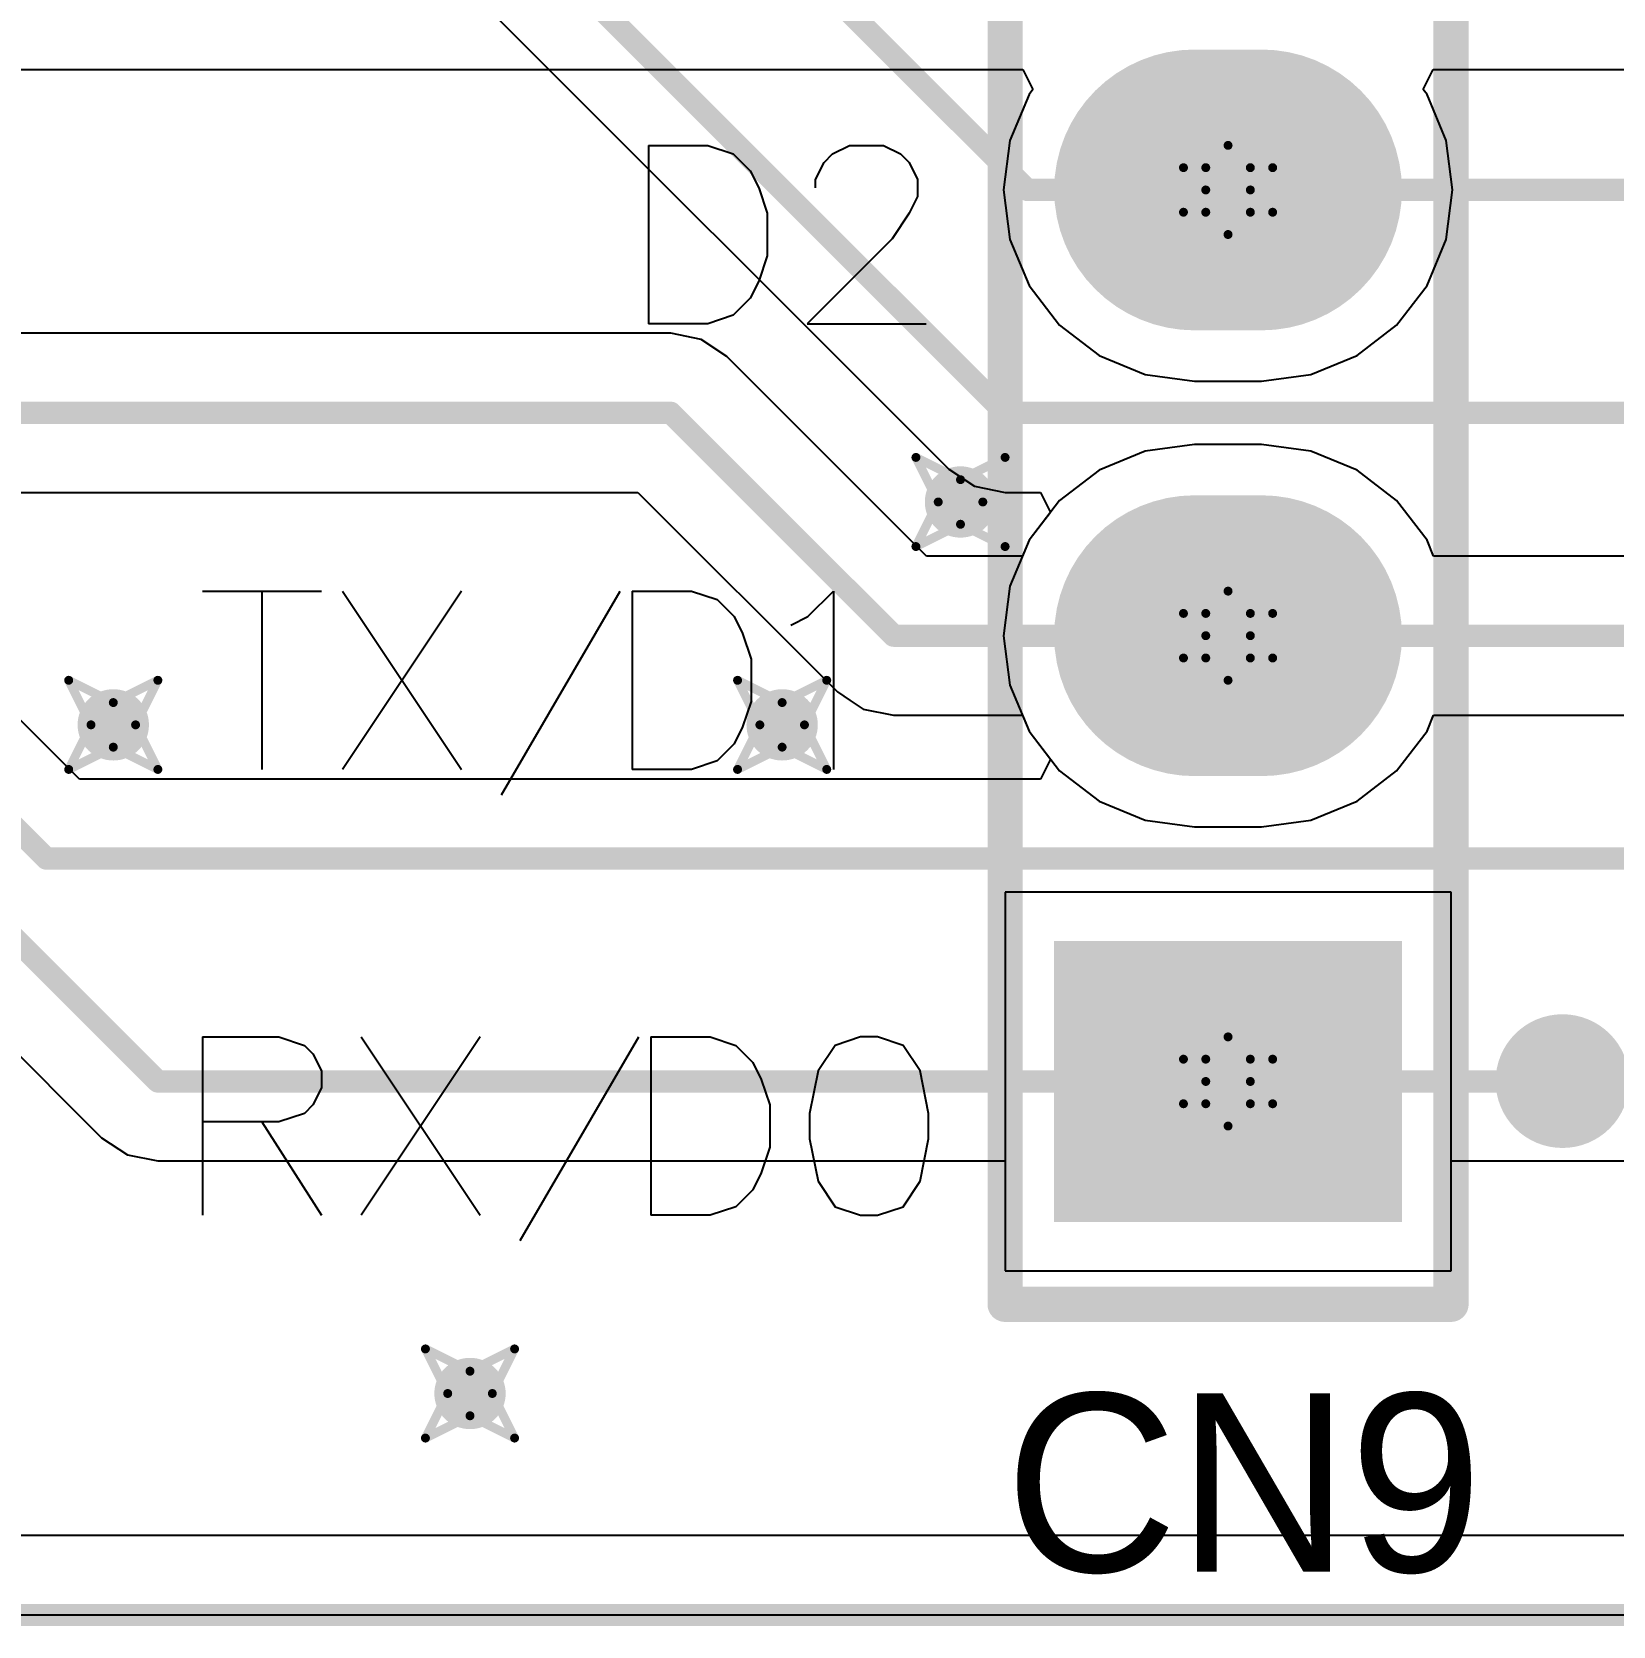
# Model space of a CAD drawing. Header units: millimetres. Extents: x 2.26 to 6.57, y 1.2 to 4.64.
# Drawn here: x 4.54 to 4.8946, y 1.281 to 1.6386 of the extents above; entities that cross this region are included whole.
import ezdxf

# ---------------------------------------------------------------- set-up
doc = ezdxf.new("R2010")
doc.units = ezdxf.units.MM
doc.header["$MEASUREMENT"] = 0
for name, color, linetype in [('BottomLayer', 5, 'Continuous'), ('BottomSolder', 6, 'Continuous'), ('DrillDrawing', 1, 'Continuous'), ('KeepOutLayer', 6, 'Continuous'), ('Mechanical1', 6, 'Continuous'), ('MultiLayer', 9, 'Continuous'), ('PadHoleLayer', 156, 'Continuous'), ('TopLayer', 1, 'Continuous'), ('TopOverlay', 2, 'Continuous'), ('TopSolder', 216, 'Continuous'), ('ViaHoleLayer', 16, 'Continuous')]:
    doc.layers.add(name, color=color, linetype=linetype)

# ---------------------------------------------------------------- blocks, each defined once
blk = doc.blocks.new('1_8P_FEMALE_58')
at = {"layer": 'BottomLayer', "const_width": 0.055}
for points in [[(0.1, 0.0075), (0.1, -0.0075)], [(0.2, 0.0075), (0.2, -0.0075)]]:
    blk.add_lwpolyline(points, dxfattribs=at)
at = {"layer": 'BottomLayer', "const_width": 0.0275}
for points in [[(0.08625, 0.0075, 1), (0.11375, 0.0075, 1)], [(0.18625, 0.0075, 1), (0.21375, 0.0075, 1)], [(0.08625, -0.0075, 1), (0.11375, -0.0075, 1)], [(0.18625, -0.0075, 1), (0.21375, -0.0075, 1)]]:
    blk.add_lwpolyline(points, format="xyb", close=True, dxfattribs=at)
at = {"layer": 'BottomLayer'}
blk.add_solid([(-0.0275, -0.035), (0.0275, -0.035), (-0.0275, 0.035), (0.0275, 0.035)], dxfattribs=at)
at = {"layer": 'BottomSolder', "const_width": 0.063}
for points in [[(0.1, 0.0075), (0.1, -0.0075)], [(0.2, 0.0075), (0.2, -0.0075)]]:
    blk.add_lwpolyline(points, dxfattribs=at)
at = {"layer": 'BottomSolder', "const_width": 0.0315}
for points in [[(0.08425, 0.0075, 1), (0.11575, 0.0075, 1)], [(0.18425, 0.0075, 1), (0.21575, 0.0075, 1)], [(0.08425, -0.0075, 1), (0.11575, -0.0075, 1)], [(0.18425, -0.0075, 1), (0.21575, -0.0075, 1)]]:
    blk.add_lwpolyline(points, format="xyb", close=True, dxfattribs=at)
at = {"layer": 'BottomSolder'}
blk.add_solid([(-0.0315, -0.039), (0.0315, -0.039), (-0.0315, 0.039), (0.0315, 0.039)], dxfattribs=at)
at = {"layer": 'MultiLayer', "const_width": 0.055}
for points in [[(0.1, 0.0075), (0.1, -0.0075)], [(0.2, 0.0075), (0.2, -0.0075)]]:
    blk.add_lwpolyline(points, dxfattribs=at)
at = {"layer": 'MultiLayer', "const_width": 0.0275}
for points in [[(0.08625, 0.0075, 1), (0.11375, 0.0075, 1)], [(0.18625, 0.0075, 1), (0.21375, 0.0075, 1)], [(0.08625, -0.0075, 1), (0.11375, -0.0075, 1)], [(0.18625, -0.0075, 1), (0.21375, -0.0075, 1)]]:
    blk.add_lwpolyline(points, format="xyb", close=True, dxfattribs=at)
at = {"layer": 'MultiLayer'}
blk.add_solid([(-0.0275, -0.035), (0.0275, -0.035), (-0.0275, 0.035), (0.0275, 0.035)], dxfattribs=at)
at = {"layer": 'PadHoleLayer', "const_width": 0.02}
for points in [[(-0.01, 0, 1), (0.01, 0, 1)], [(0.09, 0, 1), (0.11, 0, 1)], [(0.19, 0, 1), (0.21, 0, 1)]]:
    blk.add_lwpolyline(points, format="xyb", close=True, dxfattribs=at)
at = {"layer": 'TopLayer', "const_width": 0.055}
for points in [[(0.1, 0.0075), (0.1, -0.0075)], [(0.2, 0.0075), (0.2, -0.0075)]]:
    blk.add_lwpolyline(points, dxfattribs=at)
at = {"layer": 'TopLayer', "const_width": 0.0275}
for points in [[(0.08625, 0.0075, 1), (0.11375, 0.0075, 1)], [(0.18625, 0.0075, 1), (0.21375, 0.0075, 1)], [(0.08625, -0.0075, 1), (0.11375, -0.0075, 1)], [(0.18625, -0.0075, 1), (0.21375, -0.0075, 1)]]:
    blk.add_lwpolyline(points, format="xyb", close=True, dxfattribs=at)
at = {"layer": 'TopLayer'}
blk.add_solid([(-0.0275, -0.035), (0.0275, -0.035), (-0.0275, 0.035), (0.0275, 0.035)], dxfattribs=at)
at = {"layer": 'TopOverlay', "const_width": 0.00787}
for points in [[(-0.05, 0.05), (-0.05, -0.05)], [(-0.05, 0.05), (0.75, 0.05)], [(-0.05, -0.05), (0.75, -0.05)]]:
    blk.add_lwpolyline(points, dxfattribs=at)
at = {"layer": 'TopOverlay'}
for points, const_width in [([(-0.05197, 0.05, 1), (-0.04803, 0.05, 1)], 0.00394), ([(-0.05197, 0.05, 1), (-0.04803, 0.05, 1)], 0.00394), ([(-0.05197, -0.05, 1), (-0.04803, -0.05, 1)], 0.00394), ([(-0.05197, -0.05, 1), (-0.04803, -0.05, 1)], 0.00394), ([(0.00758, -0.075, 1), (-0.00742, -0.075, 1)], 0.015), ([(-0.01117, -0.075, 1), (-0.00367, -0.075, 1)], 0.0075), ([(0.00383, -0.075, 1), (0.01133, -0.075, 1)], 0.0075)]:
    blk.add_lwpolyline(points, format="xyb", close=True, dxfattribs=dict(at, const_width=const_width))
at = {"layer": 'TopSolder', "const_width": 0.063}
for points in [[(0.1, 0.0075), (0.1, -0.0075)], [(0.2, 0.0075), (0.2, -0.0075)]]:
    blk.add_lwpolyline(points, dxfattribs=at)
at = {"layer": 'TopSolder', "const_width": 0.0315}
for points in [[(0.08425, 0.0075, 1), (0.11575, 0.0075, 1)], [(0.18425, 0.0075, 1), (0.21575, 0.0075, 1)], [(0.08425, -0.0075, 1), (0.11575, -0.0075, 1)], [(0.18425, -0.0075, 1), (0.21575, -0.0075, 1)]]:
    blk.add_lwpolyline(points, format="xyb", close=True, dxfattribs=at)
at = {"layer": 'TopSolder'}
blk.add_solid([(-0.0315, -0.039), (0.0315, -0.039), (-0.0315, 0.039), (0.0315, 0.039)], dxfattribs=at)

msp = doc.modelspace()

# ---------------------------------------------------------------- linework, layer by layer
at = {"layer": 'BottomLayer'}
for p, q in [((4.63565, 1.65053), (4.74565, 1.54053)), ((4.55066, 1.47099), (4.44611, 1.57554)), ((4.40065, 1.54553), (4.55565, 1.39053)), ((4.74565, 1.54053), (4.75144, 1.53666)), ((4.75144, 1.53666), (4.75827, 1.53531)), ((4.75827, 1.53531), (4.75827, 1.53531)), ((4.75827, 1.53531), (4.76622, 1.53531)), ((4.76622, 1.53531), (4.76843, 1.53082)), ((4.76843, 1.53082), (4.76364, 1.52458)), ((4.76364, 1.52458), (4.75936, 1.51424)), ((4.75936, 1.51424), (4.7579, 1.50315)), ((4.7579, 1.50315), (4.75936, 1.49205)), ((4.75936, 1.49205), (4.76364, 1.48172)), ((4.76364, 1.48172), (4.76843, 1.47548)), ((4.76843, 1.47548), (4.76622, 1.47099)), ((4.76622, 1.47099), (4.55066, 1.47099)), ((4.55565, 1.39053), (4.56144, 1.38667)), ((4.56144, 1.38667), (4.56827, 1.38531)), ((4.56827, 1.38531), (4.75827, 1.38531)), ((4.75827, 1.38531), (4.75827, 1.36065)), ((4.85827, 1.36065), (4.85827, 1.38531)), ((4.85827, 1.38531), (4.96216, 1.38531)), ((4.75827, 1.36065), (4.85827, 1.36065)), ((5.15748, 1.30131), (4.38976, 1.30131))]:
    msp.add_line(p, q, dxfattribs=at)
at = {"layer": 'BottomLayer', "const_width": 0.005}
for points in [[(4.66327, 1.70315), (4.76327, 1.60315)], [(4.64827, 1.66315), (4.75827, 1.55315)], [(4.76327, 1.60315), (4.80827, 1.60315)], [(4.80827, 1.60315), (5.00827, 1.60315)], [(4.42827, 1.56815), (4.54327, 1.45315)], [(4.41327, 1.55815), (4.56827, 1.40315)], [(4.75827, 1.55315), (5.09827, 1.55315)], [(4.54327, 1.45315), (5.09827, 1.45315)], [(4.56827, 1.40315), (4.80827, 1.40315)], [(4.80827, 1.40315), (5.00827, 1.40315)]]:
    msp.add_lwpolyline(points, dxfattribs=at)
at = {"layer": 'BottomLayer'}
for points, const_width in [([(4.76202, 1.60315, 1), (4.76452, 1.60315, 1)], 0.0025), ([(4.76202, 1.60315, 1), (4.76452, 1.60315, 1)], 0.0025), ([(4.80702, 1.60315, 1), (4.80952, 1.60315, 1)], 0.0025), ([(4.80702, 1.60315, 1), (4.80952, 1.60315, 1)], 0.0025), ([(4.75702, 1.55315, 1), (4.75952, 1.55315, 1)], 0.0025), ([(4.75702, 1.55315, 1), (4.75952, 1.55315, 1)], 0.0025), ([(4.74427, 1.53315, 1), (4.75227, 1.53315, 1)], 0.008), ([(4.55427, 1.48315, 1), (4.56227, 1.48315, 1)], 0.008), ([(4.70427, 1.48315, 1), (4.71227, 1.48315, 1)], 0.008), ([(4.54202, 1.45315, 1), (4.54452, 1.45315, 1)], 0.0025), ([(4.54202, 1.45315, 1), (4.54452, 1.45315, 1)], 0.0025), ([(4.56702, 1.40315, 1), (4.56952, 1.40315, 1)], 0.0025), ([(4.56702, 1.40315, 1), (4.56952, 1.40315, 1)], 0.0025), ([(4.80702, 1.40315, 1), (4.80952, 1.40315, 1)], 0.0025), ([(4.80702, 1.40315, 1), (4.80952, 1.40315, 1)], 0.0025), ([(4.63427, 1.33315, 1), (4.64227, 1.33315, 1)], 0.008)]:
    msp.add_lwpolyline(points, format="xyb", close=True, dxfattribs=dict(at, const_width=const_width))
at = {"layer": 'DrillDrawing', "const_width": 0.002}
for points in [[(4.80327, 1.60815), (4.80827, 1.61315)], [(4.80827, 1.61315), (4.81327, 1.60815)], [(4.79827, 1.60815), (4.80327, 1.60315)], [(4.79827, 1.60815), (4.80327, 1.60815)], [(4.81327, 1.60815), (4.81827, 1.60815)], [(4.81327, 1.60315), (4.81827, 1.60815)], [(4.79827, 1.59815), (4.80327, 1.60315)], [(4.81327, 1.60315), (4.81827, 1.59815)], [(4.79827, 1.59815), (4.80327, 1.59815)], [(4.80327, 1.59815), (4.80827, 1.59315)], [(4.80827, 1.59315), (4.81327, 1.59815)], [(4.81327, 1.59815), (4.81827, 1.59815)], [(4.73827, 1.54315), (4.74827, 1.53815)], [(4.73827, 1.54315), (4.74327, 1.53315)], [(4.74827, 1.53815), (4.75827, 1.54315)], [(4.75327, 1.53315), (4.75827, 1.54315)], [(4.73827, 1.52315), (4.74327, 1.53315)], [(4.75327, 1.53315), (4.75827, 1.52315)], [(4.73827, 1.52315), (4.74827, 1.52815)], [(4.74827, 1.52815), (4.75827, 1.52315)], [(4.80327, 1.50815), (4.80827, 1.51315)], [(4.80827, 1.51315), (4.81327, 1.50815)], [(4.79827, 1.50815), (4.80327, 1.50315)], [(4.79827, 1.50815), (4.80327, 1.50815)], [(4.81327, 1.50815), (4.81827, 1.50815)], [(4.81327, 1.50315), (4.81827, 1.50815)], [(4.79827, 1.49815), (4.80327, 1.50315)], [(4.81327, 1.50315), (4.81827, 1.49815)], [(4.79827, 1.49815), (4.80327, 1.49815)], [(4.80327, 1.49815), (4.80827, 1.49315)], [(4.80827, 1.49315), (4.81327, 1.49815)], [(4.81327, 1.49815), (4.81827, 1.49815)], [(4.54827, 1.49315), (4.55827, 1.48815)], [(4.54827, 1.49315), (4.55327, 1.48315)], [(4.55827, 1.48815), (4.56827, 1.49315)], [(4.56327, 1.48315), (4.56827, 1.49315)], [(4.69827, 1.49315), (4.70827, 1.48815)], [(4.69827, 1.49315), (4.70327, 1.48315)], [(4.70827, 1.48815), (4.71827, 1.49315)], [(4.71327, 1.48315), (4.71827, 1.49315)], [(4.54827, 1.47315), (4.55327, 1.48315)], [(4.56327, 1.48315), (4.56827, 1.47315)], [(4.69827, 1.47315), (4.70327, 1.48315)], [(4.71327, 1.48315), (4.71827, 1.47315)], [(4.54827, 1.47315), (4.55827, 1.47815)], [(4.55827, 1.47815), (4.56827, 1.47315)], [(4.69827, 1.47315), (4.70827, 1.47815)], [(4.70827, 1.47815), (4.71827, 1.47315)], [(4.80327, 1.40815), (4.80827, 1.41315)], [(4.80827, 1.41315), (4.81327, 1.40815)], [(4.79827, 1.40815), (4.80327, 1.40315)], [(4.79827, 1.40815), (4.80327, 1.40815)], [(4.81327, 1.40815), (4.81827, 1.40815)], [(4.81327, 1.40315), (4.81827, 1.40815)], [(4.79827, 1.39815), (4.80327, 1.40315)], [(4.81327, 1.40315), (4.81827, 1.39815)], [(4.79827, 1.39815), (4.80327, 1.39815)], [(4.80327, 1.39815), (4.80827, 1.39315)], [(4.80827, 1.39315), (4.81327, 1.39815)], [(4.81327, 1.39815), (4.81827, 1.39815)], [(4.62827, 1.34315), (4.63827, 1.33815)], [(4.62827, 1.34315), (4.63327, 1.33315)], [(4.63827, 1.33815), (4.64827, 1.34315)], [(4.64327, 1.33315), (4.64827, 1.34315)], [(4.62827, 1.32315), (4.63327, 1.33315)], [(4.64327, 1.33315), (4.64827, 1.32315)], [(4.62827, 1.32315), (4.63827, 1.32815)], [(4.63827, 1.32815), (4.64827, 1.32315)]]:
    msp.add_lwpolyline(points, dxfattribs=at)
at = {"layer": 'DrillDrawing', "const_width": 0.001}
for points in [[(4.80777, 1.61315, 1), (4.80877, 1.61315, 1)], [(4.80777, 1.61315, 1), (4.80877, 1.61315, 1)], [(4.79777, 1.60815, 1), (4.79877, 1.60815, 1)], [(4.79777, 1.60815, 1), (4.79877, 1.60815, 1)], [(4.80277, 1.60815, 1), (4.80377, 1.60815, 1)], [(4.80277, 1.60815, 1), (4.80377, 1.60815, 1)], [(4.81277, 1.60815, 1), (4.81377, 1.60815, 1)], [(4.81277, 1.60815, 1), (4.81377, 1.60815, 1)], [(4.81777, 1.60815, 1), (4.81877, 1.60815, 1)], [(4.81777, 1.60815, 1), (4.81877, 1.60815, 1)], [(4.80277, 1.60315, 1), (4.80377, 1.60315, 1)], [(4.80277, 1.60315, 1), (4.80377, 1.60315, 1)], [(4.81277, 1.60315, 1), (4.81377, 1.60315, 1)], [(4.81277, 1.60315, 1), (4.81377, 1.60315, 1)], [(4.79777, 1.59815, 1), (4.79877, 1.59815, 1)], [(4.79777, 1.59815, 1), (4.79877, 1.59815, 1)], [(4.80277, 1.59815, 1), (4.80377, 1.59815, 1)], [(4.80277, 1.59815, 1), (4.80377, 1.59815, 1)], [(4.81277, 1.59815, 1), (4.81377, 1.59815, 1)], [(4.81277, 1.59815, 1), (4.81377, 1.59815, 1)], [(4.81777, 1.59815, 1), (4.81877, 1.59815, 1)], [(4.81777, 1.59815, 1), (4.81877, 1.59815, 1)], [(4.80777, 1.59315, 1), (4.80877, 1.59315, 1)], [(4.80777, 1.59315, 1), (4.80877, 1.59315, 1)], [(4.73777, 1.54315, 1), (4.73877, 1.54315, 1)], [(4.73777, 1.54315, 1), (4.73877, 1.54315, 1)], [(4.75777, 1.54315, 1), (4.75877, 1.54315, 1)], [(4.75777, 1.54315, 1), (4.75877, 1.54315, 1)], [(4.74777, 1.53815, 1), (4.74877, 1.53815, 1)], [(4.74777, 1.53815, 1), (4.74877, 1.53815, 1)], [(4.74277, 1.53315, 1), (4.74377, 1.53315, 1)], [(4.74277, 1.53315, 1), (4.74377, 1.53315, 1)], [(4.75277, 1.53315, 1), (4.75377, 1.53315, 1)], [(4.75277, 1.53315, 1), (4.75377, 1.53315, 1)], [(4.74777, 1.52815, 1), (4.74877, 1.52815, 1)], [(4.74777, 1.52815, 1), (4.74877, 1.52815, 1)], [(4.73777, 1.52315, 1), (4.73877, 1.52315, 1)], [(4.73777, 1.52315, 1), (4.73877, 1.52315, 1)], [(4.75777, 1.52315, 1), (4.75877, 1.52315, 1)], [(4.75777, 1.52315, 1), (4.75877, 1.52315, 1)], [(4.80777, 1.51315, 1), (4.80877, 1.51315, 1)], [(4.80777, 1.51315, 1), (4.80877, 1.51315, 1)], [(4.79777, 1.50815, 1), (4.79877, 1.50815, 1)], [(4.79777, 1.50815, 1), (4.79877, 1.50815, 1)], [(4.80277, 1.50815, 1), (4.80377, 1.50815, 1)], [(4.80277, 1.50815, 1), (4.80377, 1.50815, 1)], [(4.81277, 1.50815, 1), (4.81377, 1.50815, 1)], [(4.81277, 1.50815, 1), (4.81377, 1.50815, 1)], [(4.81777, 1.50815, 1), (4.81877, 1.50815, 1)], [(4.81777, 1.50815, 1), (4.81877, 1.50815, 1)], [(4.80277, 1.50315, 1), (4.80377, 1.50315, 1)], [(4.80277, 1.50315, 1), (4.80377, 1.50315, 1)], [(4.81277, 1.50315, 1), (4.81377, 1.50315, 1)], [(4.81277, 1.50315, 1), (4.81377, 1.50315, 1)], [(4.79777, 1.49815, 1), (4.79877, 1.49815, 1)], [(4.79777, 1.49815, 1), (4.79877, 1.49815, 1)], [(4.80277, 1.49815, 1), (4.80377, 1.49815, 1)], [(4.80277, 1.49815, 1), (4.80377, 1.49815, 1)], [(4.81277, 1.49815, 1), (4.81377, 1.49815, 1)], [(4.81277, 1.49815, 1), (4.81377, 1.49815, 1)], [(4.81777, 1.49815, 1), (4.81877, 1.49815, 1)], [(4.81777, 1.49815, 1), (4.81877, 1.49815, 1)], [(4.54777, 1.49315, 1), (4.54877, 1.49315, 1)], [(4.54777, 1.49315, 1), (4.54877, 1.49315, 1)], [(4.56777, 1.49315, 1), (4.56877, 1.49315, 1)], [(4.56777, 1.49315, 1), (4.56877, 1.49315, 1)], [(4.69777, 1.49315, 1), (4.69877, 1.49315, 1)], [(4.69777, 1.49315, 1), (4.69877, 1.49315, 1)], [(4.71777, 1.49315, 1), (4.71877, 1.49315, 1)], [(4.71777, 1.49315, 1), (4.71877, 1.49315, 1)], [(4.80777, 1.49315, 1), (4.80877, 1.49315, 1)], [(4.80777, 1.49315, 1), (4.80877, 1.49315, 1)], [(4.55777, 1.48815, 1), (4.55877, 1.48815, 1)], [(4.55777, 1.48815, 1), (4.55877, 1.48815, 1)], [(4.70777, 1.48815, 1), (4.70877, 1.48815, 1)], [(4.70777, 1.48815, 1), (4.70877, 1.48815, 1)], [(4.55277, 1.48315, 1), (4.55377, 1.48315, 1)], [(4.55277, 1.48315, 1), (4.55377, 1.48315, 1)], [(4.56277, 1.48315, 1), (4.56377, 1.48315, 1)], [(4.56277, 1.48315, 1), (4.56377, 1.48315, 1)], [(4.70277, 1.48315, 1), (4.70377, 1.48315, 1)], [(4.70277, 1.48315, 1), (4.70377, 1.48315, 1)], [(4.71277, 1.48315, 1), (4.71377, 1.48315, 1)], [(4.71277, 1.48315, 1), (4.71377, 1.48315, 1)], [(4.55777, 1.47815, 1), (4.55877, 1.47815, 1)], [(4.55777, 1.47815, 1), (4.55877, 1.47815, 1)], [(4.70777, 1.47815, 1), (4.70877, 1.47815, 1)], [(4.70777, 1.47815, 1), (4.70877, 1.47815, 1)], [(4.54777, 1.47315, 1), (4.54877, 1.47315, 1)], [(4.54777, 1.47315, 1), (4.54877, 1.47315, 1)], [(4.56777, 1.47315, 1), (4.56877, 1.47315, 1)], [(4.56777, 1.47315, 1), (4.56877, 1.47315, 1)], [(4.69777, 1.47315, 1), (4.69877, 1.47315, 1)], [(4.69777, 1.47315, 1), (4.69877, 1.47315, 1)], [(4.71777, 1.47315, 1), (4.71877, 1.47315, 1)], [(4.71777, 1.47315, 1), (4.71877, 1.47315, 1)], [(4.80777, 1.41315, 1), (4.80877, 1.41315, 1)], [(4.80777, 1.41315, 1), (4.80877, 1.41315, 1)], [(4.79777, 1.40815, 1), (4.79877, 1.40815, 1)], [(4.79777, 1.40815, 1), (4.79877, 1.40815, 1)], [(4.80277, 1.40815, 1), (4.80377, 1.40815, 1)], [(4.80277, 1.40815, 1), (4.80377, 1.40815, 1)], [(4.81277, 1.40815, 1), (4.81377, 1.40815, 1)], [(4.81277, 1.40815, 1), (4.81377, 1.40815, 1)], [(4.81777, 1.40815, 1), (4.81877, 1.40815, 1)], [(4.81777, 1.40815, 1), (4.81877, 1.40815, 1)], [(4.80277, 1.40315, 1), (4.80377, 1.40315, 1)], [(4.80277, 1.40315, 1), (4.80377, 1.40315, 1)], [(4.81277, 1.40315, 1), (4.81377, 1.40315, 1)], [(4.81277, 1.40315, 1), (4.81377, 1.40315, 1)], [(4.79777, 1.39815, 1), (4.79877, 1.39815, 1)], [(4.79777, 1.39815, 1), (4.79877, 1.39815, 1)], [(4.80277, 1.39815, 1), (4.80377, 1.39815, 1)], [(4.80277, 1.39815, 1), (4.80377, 1.39815, 1)], [(4.81277, 1.39815, 1), (4.81377, 1.39815, 1)], [(4.81277, 1.39815, 1), (4.81377, 1.39815, 1)], [(4.81777, 1.39815, 1), (4.81877, 1.39815, 1)], [(4.81777, 1.39815, 1), (4.81877, 1.39815, 1)], [(4.80777, 1.39315, 1), (4.80877, 1.39315, 1)], [(4.80777, 1.39315, 1), (4.80877, 1.39315, 1)], [(4.62777, 1.34315, 1), (4.62877, 1.34315, 1)], [(4.62777, 1.34315, 1), (4.62877, 1.34315, 1)], [(4.64777, 1.34315, 1), (4.64877, 1.34315, 1)], [(4.64777, 1.34315, 1), (4.64877, 1.34315, 1)], [(4.63777, 1.33815, 1), (4.63877, 1.33815, 1)], [(4.63777, 1.33815, 1), (4.63877, 1.33815, 1)], [(4.63277, 1.33315, 1), (4.63377, 1.33315, 1)], [(4.63277, 1.33315, 1), (4.63377, 1.33315, 1)], [(4.64277, 1.33315, 1), (4.64377, 1.33315, 1)], [(4.64277, 1.33315, 1), (4.64377, 1.33315, 1)], [(4.63777, 1.32815, 1), (4.63877, 1.32815, 1)], [(4.63777, 1.32815, 1), (4.63877, 1.32815, 1)], [(4.62777, 1.32315, 1), (4.62877, 1.32315, 1)], [(4.62777, 1.32315, 1), (4.62877, 1.32315, 1)], [(4.64777, 1.32315, 1), (4.64877, 1.32315, 1)], [(4.64777, 1.32315, 1), (4.64877, 1.32315, 1)]]:
    msp.add_lwpolyline(points, format="xyb", close=True, dxfattribs=at)
at = {"layer": 'KeepOutLayer', "const_width": 0.005}
msp.add_lwpolyline([(4.38976, 1.28346), (5.15748, 1.28346)], dxfattribs=at)
at = {"layer": 'Mechanical1'}
msp.add_line((4.38858, 1.28346), (5.15748, 1.28346), dxfattribs=at)
at = {"layer": 'MultiLayer', "const_width": 0.008}
for points in [[(4.74427, 1.53315, 1), (4.75227, 1.53315, 1)], [(4.55427, 1.48315, 1), (4.56227, 1.48315, 1)], [(4.70427, 1.48315, 1), (4.71227, 1.48315, 1)], [(4.63427, 1.33315, 1), (4.64227, 1.33315, 1)]]:
    msp.add_lwpolyline(points, format="xyb", close=True, dxfattribs=at)
at = {"layer": 'TopLayer'}
for p, q in [((4.34133, 1.63016), (4.76227, 1.63016)), ((4.76227, 1.63016), (4.76448, 1.62568)), ((4.85205, 1.62568), (4.85426, 1.63016)), ((4.85426, 1.63016), (4.96227, 1.63016)), ((4.76364, 1.62458), (4.75936, 1.61424)), ((4.76448, 1.62568), (4.76364, 1.62458)), ((4.85289, 1.62458), (4.85205, 1.62568)), ((4.85717, 1.61424), (4.85289, 1.62458)), ((4.75936, 1.61424), (4.7579, 1.60315)), ((4.85863, 1.60315), (4.85717, 1.61424)), ((4.7579, 1.60315), (4.75936, 1.59205)), ((4.85717, 1.59205), (4.85863, 1.60315)), ((4.75936, 1.59205), (4.76364, 1.58172)), ((4.85289, 1.58172), (4.85717, 1.59205)), ((4.76364, 1.58172), (4.77046, 1.57284)), ((4.84608, 1.57284), (4.85289, 1.58172)), ((4.68327, 1.57099), (4.24796, 1.57099)), ((4.6901, 1.56963), (4.68327, 1.57099)), ((4.77046, 1.57284), (4.77933, 1.56603)), ((4.8372, 1.56603), (4.84608, 1.57284)), ((4.69588, 1.56577), (4.6901, 1.56963)), ((4.74066, 1.52099), (4.69588, 1.56577)), ((4.77933, 1.56603), (4.78967, 1.56174)), ((4.82686, 1.56174), (4.8372, 1.56603)), ((4.78967, 1.56174), (4.80077, 1.56028)), ((4.80077, 1.56028), (4.81577, 1.56028)), ((4.81577, 1.56028), (4.82686, 1.56174)), ((4.80077, 1.54602), (4.78967, 1.54456)), ((4.81577, 1.54602), (4.80077, 1.54602)), ((4.82686, 1.54456), (4.81577, 1.54602)), ((4.78967, 1.54456), (4.77933, 1.54027)), ((4.8372, 1.54027), (4.82686, 1.54456)), ((4.77933, 1.54027), (4.77046, 1.53346)), ((4.84608, 1.53346), (4.8372, 1.54027)), ((4.24796, 1.53531), (4.67588, 1.53531)), ((4.67588, 1.53531), (4.72065, 1.49053)), ((4.77046, 1.53346), (4.76364, 1.52458)), ((4.85289, 1.52458), (4.84608, 1.53346)), ((4.76364, 1.52458), (4.76216, 1.52099)), ((4.85438, 1.52099), (4.85289, 1.52458)), ((4.76216, 1.52099), (4.74066, 1.52099)), ((4.96216, 1.52099), (4.85438, 1.52099)), ((4.72065, 1.49053), (4.72065, 1.49053)), ((4.72065, 1.49053), (4.72355, 1.4886)), ((4.72355, 1.4886), (4.72644, 1.48666)), ((4.72644, 1.48666), (4.73327, 1.48531)), ((4.73327, 1.48531), (4.73327, 1.48531)), ((4.73327, 1.48531), (4.76216, 1.48531)), ((4.76216, 1.48531), (4.76364, 1.48172)), ((4.85289, 1.48172), (4.85438, 1.48531)), ((4.85438, 1.48531), (4.96216, 1.48531)), ((4.76364, 1.48172), (4.77046, 1.47284)), ((4.84608, 1.47284), (4.85289, 1.48172)), ((4.77046, 1.47284), (4.77933, 1.46603)), ((4.8372, 1.46603), (4.84608, 1.47284)), ((4.77933, 1.46603), (4.78967, 1.46174)), ((4.82686, 1.46174), (4.8372, 1.46603)), ((4.78967, 1.46174), (4.80077, 1.46028)), ((4.80077, 1.46028), (4.81577, 1.46028)), ((4.81577, 1.46028), (4.82686, 1.46174)), ((4.85827, 1.44565), (4.75827, 1.44565)), ((4.75827, 1.44565), (4.75827, 1.36065)), ((4.85827, 1.36065), (4.85827, 1.44565)), ((4.75827, 1.36065), (4.85827, 1.36065)), ((5.15748, 1.30131), (4.38976, 1.30131))]:
    msp.add_line(p, q, dxfattribs=at)
at = {"layer": 'TopLayer', "const_width": 0.005}
for points in [[(4.23327, 1.55315), (4.68327, 1.55315)], [(4.68327, 1.55315), (4.73327, 1.50315)], [(4.73327, 1.50315), (4.80827, 1.50315)], [(4.80827, 1.50315), (5.00827, 1.50315)]]:
    msp.add_lwpolyline(points, dxfattribs=at)
at = {"layer": 'TopLayer'}
for points, const_width in [([(4.68202, 1.55315, 1), (4.68452, 1.55315, 1)], 0.0025), ([(4.68202, 1.55315, 1), (4.68452, 1.55315, 1)], 0.0025), ([(4.74427, 1.53315, 1), (4.75227, 1.53315, 1)], 0.008), ([(4.73202, 1.50315, 1), (4.73452, 1.50315, 1)], 0.0025), ([(4.73202, 1.50315, 1), (4.73452, 1.50315, 1)], 0.0025), ([(4.80702, 1.50315, 1), (4.80952, 1.50315, 1)], 0.0025), ([(4.80702, 1.50315, 1), (4.80952, 1.50315, 1)], 0.0025), ([(4.55427, 1.48315, 1), (4.56227, 1.48315, 1)], 0.008), ([(4.70427, 1.48315, 1), (4.71227, 1.48315, 1)], 0.008), ([(4.63427, 1.33315, 1), (4.64227, 1.33315, 1)], 0.008)]:
    msp.add_lwpolyline(points, format="xyb", close=True, dxfattribs=dict(at, const_width=const_width))
at = {"layer": 'TopOverlay'}
for p, q in [((4.67827, 1.61314), (4.67827, 1.57315)), ((4.67827, 1.61314), (4.6916, 1.61314)), ((4.6916, 1.61314), (4.69731, 1.61124)), ((4.71959, 1.61124), (4.7234, 1.61314)), ((4.7234, 1.61314), (4.73102, 1.61314)), ((4.73102, 1.61314), (4.73483, 1.61124)), ((4.69731, 1.61124), (4.70112, 1.60743)), ((4.71769, 1.60933), (4.71959, 1.61124)), ((4.73483, 1.61124), (4.73673, 1.60933)), ((4.70112, 1.60743), (4.70302, 1.60362)), ((4.71578, 1.60552), (4.71769, 1.60933)), ((4.73673, 1.60933), (4.73864, 1.60552)), ((4.70302, 1.60362), (4.70493, 1.59791)), ((4.71578, 1.60362), (4.71578, 1.60552)), ((4.73864, 1.60552), (4.73864, 1.60171)), ((4.73864, 1.60171), (4.73673, 1.59791)), ((4.70493, 1.59791), (4.70493, 1.58838)), ((4.73673, 1.59791), (4.73292, 1.59219)), ((4.73292, 1.59219), (4.71388, 1.57315)), ((4.70493, 1.58838), (4.70302, 1.58267)), ((4.70302, 1.58267), (4.70112, 1.57886)), ((4.70112, 1.57886), (4.69731, 1.57505)), ((4.69731, 1.57505), (4.6916, 1.57315)), ((4.6916, 1.57315), (4.67827, 1.57315)), ((4.71388, 1.57315), (4.74054, 1.57315)), ((4.57827, 1.51314), (4.60493, 1.51314)), ((4.5916, 1.51314), (4.5916, 1.47315)), ((4.60969, 1.51314), (4.63635, 1.47315)), ((4.63635, 1.51314), (4.60969, 1.47315)), ((4.6453, 1.46744), (4.67196, 1.51314)), ((4.67463, 1.51314), (4.67463, 1.47315)), ((4.67463, 1.51314), (4.68796, 1.51314)), ((4.68796, 1.51314), (4.69367, 1.51124)), ((4.71405, 1.50743), (4.71976, 1.51314)), ((4.71976, 1.51314), (4.71976, 1.47315)), ((4.69367, 1.51124), (4.69748, 1.50743)), ((4.69748, 1.50743), (4.69938, 1.50362)), ((4.71024, 1.50552), (4.71405, 1.50743)), ((4.69938, 1.50362), (4.70129, 1.49791)), ((4.70129, 1.49791), (4.70129, 1.48838)), ((4.70129, 1.48838), (4.69938, 1.48267)), ((4.69938, 1.48267), (4.69748, 1.47886)), ((4.69748, 1.47886), (4.69367, 1.47505)), ((4.69367, 1.47505), (4.68796, 1.47315)), ((4.68796, 1.47315), (4.67463, 1.47315)), ((4.57827, 1.41314), (4.57827, 1.37315)), ((4.57827, 1.41314), (4.59541, 1.41314)), ((4.59541, 1.41314), (4.60112, 1.41124)), ((4.61388, 1.41314), (4.64054, 1.37315)), ((4.64054, 1.41314), (4.61388, 1.37315)), ((4.64949, 1.36744), (4.67615, 1.41314)), ((4.67882, 1.41314), (4.67882, 1.37315)), ((4.67882, 1.41314), (4.69215, 1.41314)), ((4.69215, 1.41314), (4.69786, 1.41124)), ((4.72586, 1.41314), (4.72014, 1.41124)), ((4.72966, 1.41314), (4.72586, 1.41314)), ((4.73538, 1.41124), (4.72966, 1.41314)), ((4.60112, 1.41124), (4.60302, 1.40933)), ((4.60302, 1.40933), (4.60493, 1.40552)), ((4.69786, 1.41124), (4.70167, 1.40743)), ((4.72014, 1.41124), (4.71633, 1.40552)), ((4.73919, 1.40552), (4.73538, 1.41124)), ((4.70167, 1.40743), (4.70357, 1.40362)), ((4.60493, 1.40552), (4.60493, 1.40171)), ((4.70357, 1.40362), (4.70548, 1.39791)), ((4.71633, 1.40552), (4.71443, 1.396)), ((4.74109, 1.396), (4.73919, 1.40552)), ((4.60493, 1.40171), (4.60302, 1.39791)), ((4.60112, 1.396), (4.59541, 1.3941)), ((4.60302, 1.39791), (4.60112, 1.396)), ((4.70548, 1.39791), (4.70548, 1.38838)), ((4.71443, 1.396), (4.71443, 1.39029)), ((4.74109, 1.39029), (4.74109, 1.396)), ((4.59541, 1.3941), (4.57827, 1.3941)), ((4.5916, 1.3941), (4.60493, 1.37315)), ((4.70548, 1.38838), (4.70357, 1.38267)), ((4.71443, 1.39029), (4.71633, 1.38077)), ((4.73919, 1.38077), (4.74109, 1.39029)), ((4.70357, 1.38267), (4.70167, 1.37886)), ((4.71633, 1.38077), (4.72014, 1.37505)), ((4.73538, 1.37505), (4.73919, 1.38077)), ((4.70167, 1.37886), (4.69786, 1.37505)), ((4.69786, 1.37505), (4.69215, 1.37315)), ((4.72014, 1.37505), (4.72586, 1.37315)), ((4.72966, 1.37315), (4.73538, 1.37505)), ((4.69215, 1.37315), (4.67882, 1.37315)), ((4.72586, 1.37315), (4.72966, 1.37315))]:
    msp.add_line(p, q, dxfattribs=at)
at = {"layer": 'ViaHoleLayer', "const_width": 0.004}
for points in [[(4.74627, 1.53315, 1), (4.75027, 1.53315, 1)], [(4.55627, 1.48315, 1), (4.56027, 1.48315, 1)], [(4.70627, 1.48315, 1), (4.71027, 1.48315, 1)], [(4.63627, 1.33315, 1), (4.64027, 1.33315, 1)]]:
    msp.add_lwpolyline(points, format="xyb", close=True, dxfattribs=at)

# ---------------------------------------------------------------- block references
at = {"rotation": 90}
msp.add_blockref('1_8P_FEMALE_58', (4.80827, 1.40315), dxfattribs=at)

# ---------------------------------------------------------------- texts
at = {"layer": 'TopOverlay'}
msp.add_text('CN9', height=0.04, dxfattribs=at).set_placement((4.75827, 1.29315))

doc.saveas('drawing.dxf')
